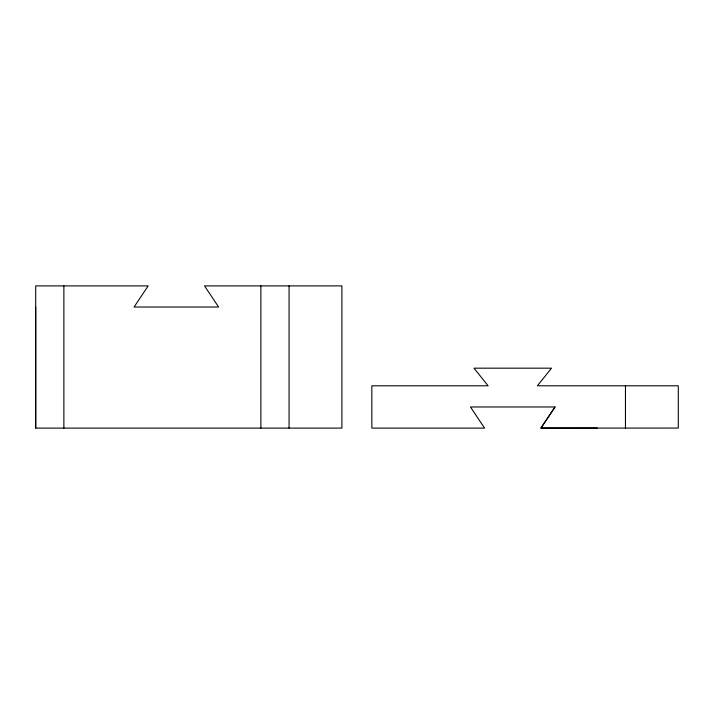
<?xml version="1.0" encoding="UTF-8"?>
<svg xmlns="http://www.w3.org/2000/svg" width="714" height="714" viewBox="0 0 714 714"><rect width="100%" height="100%" fill="white"/><g stroke="black" fill="none" stroke-linecap="round" stroke-linejoin="round"><path stroke-width="1.07" d="M35.7 428.105L35.7 285.895L148.164 285.895L134.071 307.029L218.609 307.029L204.525 285.895L341.899 285.895L341.899 428.105L35.7 428.105L35.7 307.029M555.01 406.971L540.926 428.105L678.3 428.061L678.3 385.792L537.401 385.792L551.494 368.174L473.998 368.174L488.09 385.792L371.842 385.792L371.842 428.105L484.565 428.105L470.472 406.971L555.01 406.971L540.944 428.061L597.279 428.061M625.464 385.792L625.464 428.061M289.063 285.895L289.063 428.105M260.878 285.895L260.878 428.105M63.876 285.895L63.876 428.105"/></g></svg>
